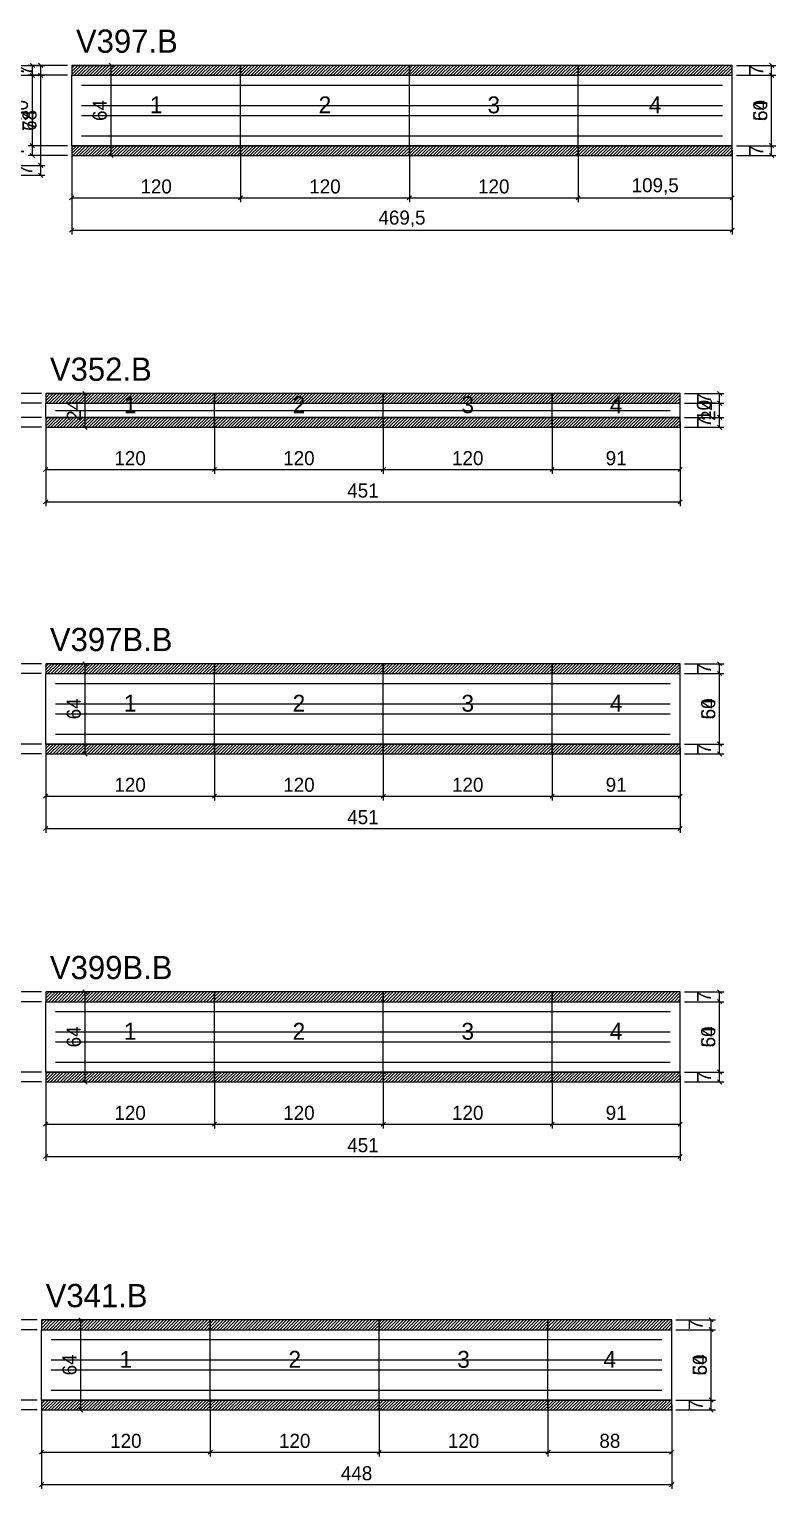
# Model space of a CAD drawing. Extents: x -9000 to 3070, y -16391 to 1250.
# Drawn here: x 697 to 1228, y -10959 to -9922 of the extents above; entities that cross this region are included whole.
import ezdxf
from ezdxf.enums import TextEntityAlignment as Align

# ---------------------------------------------------------------- set-up
doc = ezdxf.new("R2010")
doc.units = 0
for name, color, linetype in [('5', 5, 'Continuous'), ('COTA', 241, 'Continuous'), ('NOMENCLATURA', 7, 'Continuous'), ('Painéis', 200, 'Continuous'), ('SARR_2.2x5', 40, 'Continuous'), ('SARR_2.2x7', 40, 'Continuous'), ('SCO-___-LAJ', 224, 'Continuous')]:
    doc.layers.add(name, color=color, linetype=linetype)
doc.dimstyles.new('PAINEL', dxfattribs={"dimtxt": 10, "dimasz": 3, "dimexe": 3, "dimexo": 3, "dimgap": 3, "dimtad": 1, "dimblk": 'OBLIQUE', "dimblk1": 'OBLIQUE', "dimcen": 2.5, "dimclrd": 4, "dimclre": 4, "dimclrt": 240, "dimazin": 3, "dimtfac": 1, "dimtmove": 0, "dimatfit": 3})

# ---------------------------------------------------------------- blocks, each defined once
blk = doc.blocks.new('_OBLIQUE')
at = {"color": 0, "linetype": 'BYBLOCK'}
blk.add_line((-0.5, -0.5), (0.5, 0.5), dxfattribs=at)

msp = doc.modelspace()

# ---------------------------------------------------------------- hatches: boundary and pattern name
at = {"layer": 'COTA'}
h = msp.add_hatch(dxfattribs=at)
h.set_pattern_fill('ANSI31', scale=0.5)
h.paths.add_polyline_path([(727.5, -9955), (847.5, -9955), (847.5, -9948), (727.5, -9948)])
h = msp.add_hatch(dxfattribs=at)
h.set_pattern_fill('ANSI31', scale=0.5)
h.paths.add_polyline_path([(847.5, -9955), (967.5, -9955), (967.5, -9948), (847.5, -9948)])
h = msp.add_hatch(dxfattribs=at)
h.set_pattern_fill('ANSI31', scale=0.5)
h.paths.add_polyline_path([(967.5, -9955), (1087.5, -9955), (1087.5, -9948), (967.5, -9948)])
h = msp.add_hatch(dxfattribs=at)
h.set_pattern_fill('ANSI31', scale=0.5)
h.paths.add_polyline_path([(1087.5, -9955), (1197, -9955), (1197, -9948), (1087.5, -9948)])
h = msp.add_hatch(dxfattribs=at)
h.set_pattern_fill('ANSI31', scale=0.5)
h.paths.add_polyline_path([(727.5, -10012), (847.5, -10012), (847.5, -10005), (727.5, -10005)])
h = msp.add_hatch(dxfattribs=at)
h.set_pattern_fill('ANSI31', scale=0.5)
h.paths.add_polyline_path([(847.5, -10012), (967.5, -10012), (967.5, -10005), (847.5, -10005)])
h = msp.add_hatch(dxfattribs=at)
h.set_pattern_fill('ANSI31', scale=0.5)
h.paths.add_polyline_path([(967.5, -10012), (1087.5, -10012), (1087.5, -10005), (967.5, -10005)])
h = msp.add_hatch(dxfattribs=at)
h.set_pattern_fill('ANSI31', scale=0.5)
h.paths.add_polyline_path([(1087.5, -10012), (1197, -10012), (1197, -10005), (1087.5, -10005)])
h = msp.add_hatch(dxfattribs=at)
h.set_pattern_fill('ANSI31', scale=0.5)
h.paths.add_polyline_path([(709, -10188), (829, -10188), (829, -10181), (709, -10181)])
h = msp.add_hatch(dxfattribs=at)
h.set_pattern_fill('ANSI31', scale=0.5)
h.paths.add_polyline_path([(829, -10188), (949, -10188), (949, -10181), (829, -10181)])
h = msp.add_hatch(dxfattribs=at)
h.set_pattern_fill('ANSI31', scale=0.5)
h.paths.add_polyline_path([(949, -10188), (1069, -10188), (1069, -10181), (949, -10181)])
h = msp.add_hatch(dxfattribs=at)
h.set_pattern_fill('ANSI31', scale=0.5)
h.paths.add_polyline_path([(1069, -10188), (1160, -10188), (1160, -10181), (1069, -10181)])
h = msp.add_hatch(dxfattribs=at)
h.set_pattern_fill('ANSI31', scale=0.5)
h.paths.add_polyline_path([(709, -10205), (829, -10205), (829, -10198), (709, -10198)])
h = msp.add_hatch(dxfattribs=at)
h.set_pattern_fill('ANSI31', scale=0.5)
h.paths.add_polyline_path([(829, -10205), (949, -10205), (949, -10198), (829, -10198)])
h = msp.add_hatch(dxfattribs=at)
h.set_pattern_fill('ANSI31', scale=0.5)
h.paths.add_polyline_path([(949, -10205), (1069, -10205), (1069, -10198), (949, -10198)])
h = msp.add_hatch(dxfattribs=at)
h.set_pattern_fill('ANSI31', scale=0.5)
h.paths.add_polyline_path([(1069, -10205), (1160, -10205), (1160, -10198), (1069, -10198)])
h = msp.add_hatch(dxfattribs=at)
h.set_pattern_fill('ANSI31', scale=0.5)
h.paths.add_polyline_path([(709, -10380), (829, -10380), (829, -10373), (709, -10373)])
h = msp.add_hatch(dxfattribs=at)
h.set_pattern_fill('ANSI31', scale=0.5)
h.paths.add_polyline_path([(829, -10380), (949, -10380), (949, -10373), (829, -10373)])
h = msp.add_hatch(dxfattribs=at)
h.set_pattern_fill('ANSI31', scale=0.5)
h.paths.add_polyline_path([(949, -10380), (1069, -10380), (1069, -10373), (949, -10373)])
h = msp.add_hatch(dxfattribs=at)
h.set_pattern_fill('ANSI31', scale=0.5)
h.paths.add_polyline_path([(1069, -10380), (1160, -10380), (1160, -10373), (1069, -10373)])
h = msp.add_hatch(dxfattribs=at)
h.set_pattern_fill('ANSI31', scale=0.5)
h.paths.add_polyline_path([(709, -10437), (829, -10437), (829, -10430), (709, -10430)])
h = msp.add_hatch(dxfattribs=at)
h.set_pattern_fill('ANSI31', scale=0.5)
h.paths.add_polyline_path([(829, -10437), (949, -10437), (949, -10430), (829, -10430)])
h = msp.add_hatch(dxfattribs=at)
h.set_pattern_fill('ANSI31', scale=0.5)
h.paths.add_polyline_path([(949, -10437), (1069, -10437), (1069, -10430), (949, -10430)])
h = msp.add_hatch(dxfattribs=at)
h.set_pattern_fill('ANSI31', scale=0.5)
h.paths.add_polyline_path([(1069, -10437), (1160, -10437), (1160, -10430), (1069, -10430)])
h = msp.add_hatch(dxfattribs=at)
h.set_pattern_fill('ANSI31', scale=0.5)
h.paths.add_polyline_path([(709, -10613), (829, -10613), (829, -10606), (709, -10606)])
h = msp.add_hatch(dxfattribs=at)
h.set_pattern_fill('ANSI31', scale=0.5)
h.paths.add_polyline_path([(829, -10613), (949, -10613), (949, -10606), (829, -10606)])
h = msp.add_hatch(dxfattribs=at)
h.set_pattern_fill('ANSI31', scale=0.5)
h.paths.add_polyline_path([(949, -10613), (1069, -10613), (1069, -10606), (949, -10606)])
h = msp.add_hatch(dxfattribs=at)
h.set_pattern_fill('ANSI31', scale=0.5)
h.paths.add_polyline_path([(1069, -10613), (1160, -10613), (1160, -10606), (1069, -10606)])
h = msp.add_hatch(dxfattribs=at)
h.set_pattern_fill('ANSI31', scale=0.5)
h.paths.add_polyline_path([(709, -10670), (829, -10670), (829, -10663), (709, -10663)])
h = msp.add_hatch(dxfattribs=at)
h.set_pattern_fill('ANSI31', scale=0.5)
h.paths.add_polyline_path([(829, -10670), (949, -10670), (949, -10663), (829, -10663)])
h = msp.add_hatch(dxfattribs=at)
h.set_pattern_fill('ANSI31', scale=0.5)
h.paths.add_polyline_path([(949, -10670), (1069, -10670), (1069, -10663), (949, -10663)])
h = msp.add_hatch(dxfattribs=at)
h.set_pattern_fill('ANSI31', scale=0.5)
h.paths.add_polyline_path([(1069, -10670), (1160, -10670), (1160, -10663), (1069, -10663)])
h = msp.add_hatch(dxfattribs=at)
h.set_pattern_fill('ANSI31', scale=0.5)
h.paths.add_polyline_path([(706, -10846), (826, -10846), (826, -10839), (706, -10839)])
h = msp.add_hatch(dxfattribs=at)
h.set_pattern_fill('ANSI31', scale=0.5)
h.paths.add_polyline_path([(826, -10846), (946, -10846), (946, -10839), (826, -10839)])
h = msp.add_hatch(dxfattribs=at)
h.set_pattern_fill('ANSI31', scale=0.5)
h.paths.add_polyline_path([(946, -10846), (1066, -10846), (1066, -10839), (946, -10839)])
h = msp.add_hatch(dxfattribs=at)
h.set_pattern_fill('ANSI31', scale=0.5)
h.paths.add_polyline_path([(1066, -10846), (1154, -10846), (1154, -10839), (1066, -10839)])
h = msp.add_hatch(dxfattribs=at)
h.set_pattern_fill('ANSI31', scale=0.5)
h.paths.add_polyline_path([(706, -10903), (826, -10903), (826, -10896), (706, -10896)])
h = msp.add_hatch(dxfattribs=at)
h.set_pattern_fill('ANSI31', scale=0.5)
h.paths.add_polyline_path([(826, -10903), (946, -10903), (946, -10896), (826, -10896)])
h = msp.add_hatch(dxfattribs=at)
h.set_pattern_fill('ANSI31', scale=0.5)
h.paths.add_polyline_path([(946, -10903), (1066, -10903), (1066, -10896), (946, -10896)])
h = msp.add_hatch(dxfattribs=at)
h.set_pattern_fill('ANSI31', scale=0.5)
h.paths.add_polyline_path([(1066, -10903), (1154, -10903), (1154, -10896), (1066, -10896)])

# ---------------------------------------------------------------- linework, layer by layer
at = {"layer": 'Painéis'}
for p, q in [((727.5, -9955), (847.5, -9955)), ((727.5, -10005), (727.5, -9955)), ((847.5, -10005), (847.5, -9955)), ((847.5, -10005), (847.5, -9955)), ((847.5, -9955), (967.5, -9955)), ((847.5, -10005), (847.5, -9955)), ((967.5, -10005), (967.5, -9955)), ((967.5, -10005), (967.5, -9955)), ((967.5, -9955), (1087.5, -9955)), ((967.5, -10005), (967.5, -9955)), ((1087.5, -10005), (1087.5, -9955)), ((1087.5, -10005), (1087.5, -9955)), ((1087.5, -9955), (1197, -9955)), ((1087.5, -10005), (1087.5, -9955)), ((1197, -10005), (1197, -9955)), ((727.5, -10005), (847.5, -10005)), ((847.5, -10005), (967.5, -10005)), ((967.5, -10005), (1087.5, -10005)), ((1087.5, -10005), (1197, -10005)), ((709, -10188), (829, -10188)), ((709, -10198), (709, -10188)), ((829, -10198), (829, -10188)), ((829, -10198), (829, -10188)), ((829, -10188), (949, -10188)), ((829, -10198), (829, -10188)), ((949, -10198), (949, -10188)), ((949, -10198), (949, -10188)), ((949, -10188), (1069, -10188)), ((949, -10198), (949, -10188)), ((1069, -10198), (1069, -10188)), ((1069, -10198), (1069, -10188)), ((1069, -10188), (1160, -10188)), ((1069, -10198), (1069, -10188)), ((1160, -10198), (1160, -10188)), ((709, -10198), (829, -10198)), ((829, -10198), (949, -10198)), ((949, -10198), (1069, -10198)), ((1069, -10198), (1160, -10198)), ((709, -10380), (829, -10380)), ((709, -10430), (709, -10380)), ((829, -10430), (829, -10380)), ((829, -10430), (829, -10380)), ((829, -10380), (949, -10380)), ((829, -10430), (829, -10380)), ((949, -10430), (949, -10380)), ((949, -10430), (949, -10380)), ((949, -10380), (1069, -10380)), ((949, -10430), (949, -10380)), ((1069, -10430), (1069, -10380)), ((1069, -10430), (1069, -10380)), ((1069, -10380), (1160, -10380)), ((1069, -10430), (1069, -10380)), ((1160, -10430), (1160, -10380)), ((709, -10430), (829, -10430)), ((829, -10430), (949, -10430)), ((949, -10430), (1069, -10430)), ((1069, -10430), (1160, -10430)), ((709, -10613), (829, -10613)), ((709, -10663), (709, -10613)), ((829, -10663), (829, -10613)), ((829, -10663), (829, -10613)), ((829, -10613), (949, -10613)), ((829, -10663), (829, -10613)), ((949, -10663), (949, -10613)), ((949, -10663), (949, -10613)), ((949, -10613), (1069, -10613)), ((949, -10663), (949, -10613)), ((1069, -10663), (1069, -10613)), ((1069, -10663), (1069, -10613)), ((1069, -10613), (1160, -10613)), ((1069, -10663), (1069, -10613)), ((1160, -10663), (1160, -10613)), ((709, -10663), (829, -10663)), ((829, -10663), (949, -10663)), ((949, -10663), (1069, -10663)), ((1069, -10663), (1160, -10663)), ((706, -10846), (826, -10846)), ((706, -10896), (706, -10846)), ((826, -10896), (826, -10846)), ((826, -10896), (826, -10846)), ((826, -10846), (946, -10846)), ((826, -10896), (826, -10846)), ((946, -10896), (946, -10846)), ((946, -10896), (946, -10846)), ((946, -10846), (1066, -10846)), ((946, -10896), (946, -10846)), ((1066, -10896), (1066, -10846)), ((1066, -10896), (1066, -10846)), ((1066, -10846), (1154, -10846)), ((1066, -10896), (1066, -10846)), ((1154, -10896), (1154, -10846)), ((706, -10896), (826, -10896)), ((826, -10896), (946, -10896)), ((946, -10896), (1066, -10896)), ((1066, -10896), (1154, -10896))]:
    msp.add_line(p, q, dxfattribs=at)
at = {"layer": 'SARR_2.2x5'}
for points in [[(716, -10193), (829, -10193)], [(716, -10193), (829, -10193)], [(829, -10193), (949, -10193)], [(829, -10193), (949, -10193)], [(949, -10193), (1069, -10193)], [(949, -10193), (1069, -10193)], [(1069, -10193), (1153, -10193)], [(1069, -10193), (1153, -10193)]]:
    msp.add_lwpolyline(points, dxfattribs=at)
at = {"layer": 'SARR_2.2x7'}
for points in [[(734.5, -9962), (847.5, -9962)], [(734.5, -9962), (847.5, -9962)], [(847.5, -9962), (967.5, -9962)], [(847.5, -9962), (967.5, -9962)], [(967.5, -9962), (1087.5, -9962)], [(967.5, -9962), (1087.5, -9962)], [(1087.5, -9962), (1190, -9962)], [(1087.5, -9962), (1190, -9962)], [(734.5, -9976.5), (847.5, -9976.5)], [(734.5, -9976.5), (847.5, -9976.5)], [(734.5, -9983.5), (847.5, -9983.5)], [(734.5, -9983.5), (847.5, -9983.5)], [(847.5, -9976.5), (967.5, -9976.5)], [(847.5, -9976.5), (967.5, -9976.5)], [(847.5, -9983.5), (967.5, -9983.5)], [(847.5, -9983.5), (967.5, -9983.5)], [(967.5, -9976.5), (1087.5, -9976.5)], [(967.5, -9976.5), (1087.5, -9976.5)], [(967.5, -9983.5), (1087.5, -9983.5)], [(967.5, -9983.5), (1087.5, -9983.5)], [(1087.5, -9976.5), (1190, -9976.5)], [(1087.5, -9976.5), (1190, -9976.5)], [(1087.5, -9983.5), (1190, -9983.5)], [(1087.5, -9983.5), (1190, -9983.5)], [(734.5, -9998), (847.5, -9998)], [(734.5, -9998), (847.5, -9998)], [(847.5, -9998), (967.5, -9998)], [(847.5, -9998), (967.5, -9998)], [(967.5, -9998), (1087.5, -9998)], [(967.5, -9998), (1087.5, -9998)], [(1087.5, -9998), (1190, -9998)], [(1087.5, -9998), (1190, -9998)], [(716, -10387), (829, -10387)], [(716, -10387), (829, -10387)], [(829, -10387), (949, -10387)], [(829, -10387), (949, -10387)], [(949, -10387), (1069, -10387)], [(949, -10387), (1069, -10387)], [(1069, -10387), (1153, -10387)], [(1069, -10387), (1153, -10387)], [(716, -10401.5), (829, -10401.5)], [(716, -10401.5), (829, -10401.5)], [(716, -10408.5), (829, -10408.5)], [(716, -10408.5), (829, -10408.5)], [(829, -10401.5), (949, -10401.5)], [(829, -10401.5), (949, -10401.5)], [(829, -10408.5), (949, -10408.5)], [(829, -10408.5), (949, -10408.5)], [(949, -10401.5), (1069, -10401.5)], [(949, -10401.5), (1069, -10401.5)], [(949, -10408.5), (1069, -10408.5)], [(949, -10408.5), (1069, -10408.5)], [(1069, -10401.5), (1153, -10401.5)], [(1069, -10401.5), (1153, -10401.5)], [(1069, -10408.5), (1153, -10408.5)], [(1069, -10408.5), (1153, -10408.5)], [(716, -10423), (829, -10423)], [(716, -10423), (829, -10423)], [(829, -10423), (949, -10423)], [(829, -10423), (949, -10423)], [(949, -10423), (1069, -10423)], [(949, -10423), (1069, -10423)], [(1069, -10423), (1153, -10423)], [(1069, -10423), (1153, -10423)], [(716, -10620), (829, -10620)], [(716, -10620), (829, -10620)], [(829, -10620), (949, -10620)], [(829, -10620), (949, -10620)], [(949, -10620), (1069, -10620)], [(949, -10620), (1069, -10620)], [(1069, -10620), (1153, -10620)], [(1069, -10620), (1153, -10620)], [(716, -10634.5), (829, -10634.5)], [(716, -10634.5), (829, -10634.5)], [(829, -10634.5), (949, -10634.5)], [(829, -10634.5), (949, -10634.5)], [(949, -10634.5), (1069, -10634.5)], [(949, -10634.5), (1069, -10634.5)], [(1069, -10634.5), (1153, -10634.5)], [(1069, -10634.5), (1153, -10634.5)], [(716, -10641.5), (829, -10641.5)], [(716, -10641.5), (829, -10641.5)], [(829, -10641.5), (949, -10641.5)], [(829, -10641.5), (949, -10641.5)], [(949, -10641.5), (1069, -10641.5)], [(949, -10641.5), (1069, -10641.5)], [(1069, -10641.5), (1153, -10641.5)], [(1069, -10641.5), (1153, -10641.5)], [(716, -10656), (829, -10656)], [(716, -10656), (829, -10656)], [(829, -10656), (949, -10656)], [(829, -10656), (949, -10656)], [(949, -10656), (1069, -10656)], [(949, -10656), (1069, -10656)], [(1069, -10656), (1153, -10656)], [(1069, -10656), (1153, -10656)], [(713, -10853), (826, -10853)], [(713, -10853), (826, -10853)], [(826, -10853), (946, -10853)], [(826, -10853), (946, -10853)], [(946, -10853), (1066, -10853)], [(946, -10853), (1066, -10853)], [(1066, -10853), (1147, -10853)], [(1066, -10853), (1147, -10853)], [(713, -10867.5), (826, -10867.5)], [(713, -10867.5), (826, -10867.5)], [(713, -10874.5), (826, -10874.5)], [(713, -10874.5), (826, -10874.5)], [(826, -10867.5), (946, -10867.5)], [(826, -10867.5), (946, -10867.5)], [(826, -10874.5), (946, -10874.5)], [(826, -10874.5), (946, -10874.5)], [(946, -10867.5), (1066, -10867.5)], [(946, -10867.5), (1066, -10867.5)], [(946, -10874.5), (1066, -10874.5)], [(946, -10874.5), (1066, -10874.5)], [(1066, -10867.5), (1147, -10867.5)], [(1066, -10867.5), (1147, -10867.5)], [(1066, -10874.5), (1147, -10874.5)], [(1066, -10874.5), (1147, -10874.5)], [(713, -10889), (826, -10889)], [(713, -10889), (826, -10889)], [(826, -10889), (946, -10889)], [(826, -10889), (946, -10889)], [(946, -10889), (1066, -10889)], [(946, -10889), (1066, -10889)], [(1066, -10889), (1147, -10889)], [(1066, -10889), (1147, -10889)]]:
    msp.add_lwpolyline(points, dxfattribs=at)
at = {"layer": 'SCO-___-LAJ'}
for points in [[(727.5, -9955), (847.5, -9955), (847.5, -9948), (727.5, -9948)], [(847.5, -9955), (967.5, -9955), (967.5, -9948), (847.5, -9948)], [(967.5, -9955), (1087.5, -9955), (1087.5, -9948), (967.5, -9948)], [(1087.5, -9955), (1197, -9955), (1197, -9948), (1087.5, -9948)], [(727.5, -10012), (847.5, -10012), (847.5, -10005), (727.5, -10005)], [(847.5, -10012), (967.5, -10012), (967.5, -10005), (847.5, -10005)], [(967.5, -10012), (1087.5, -10012), (1087.5, -10005), (967.5, -10005)], [(1087.5, -10012), (1197, -10012), (1197, -10005), (1087.5, -10005)], [(709, -10188), (829, -10188), (829, -10181), (709, -10181)], [(829, -10188), (949, -10188), (949, -10181), (829, -10181)], [(949, -10188), (1069, -10188), (1069, -10181), (949, -10181)], [(1069, -10188), (1160, -10188), (1160, -10181), (1069, -10181)], [(709, -10205), (829, -10205), (829, -10198), (709, -10198)], [(829, -10205), (949, -10205), (949, -10198), (829, -10198)], [(949, -10205), (1069, -10205), (1069, -10198), (949, -10198)], [(1069, -10205), (1160, -10205), (1160, -10198), (1069, -10198)], [(709, -10380), (829, -10380), (829, -10373), (709, -10373)], [(829, -10380), (949, -10380), (949, -10373), (829, -10373)], [(949, -10380), (1069, -10380), (1069, -10373), (949, -10373)], [(1069, -10380), (1160, -10380), (1160, -10373), (1069, -10373)], [(709, -10437), (829, -10437), (829, -10430), (709, -10430)], [(829, -10437), (949, -10437), (949, -10430), (829, -10430)], [(949, -10437), (1069, -10437), (1069, -10430), (949, -10430)], [(1069, -10437), (1160, -10437), (1160, -10430), (1069, -10430)], [(709, -10613), (829, -10613), (829, -10606), (709, -10606)], [(829, -10613), (949, -10613), (949, -10606), (829, -10606)], [(949, -10613), (1069, -10613), (1069, -10606), (949, -10606)], [(1069, -10613), (1160, -10613), (1160, -10606), (1069, -10606)], [(709, -10670), (829, -10670), (829, -10663), (709, -10663)], [(829, -10670), (949, -10670), (949, -10663), (829, -10663)], [(949, -10670), (1069, -10670), (1069, -10663), (949, -10663)], [(1069, -10670), (1160, -10670), (1160, -10663), (1069, -10663)], [(706, -10846), (826, -10846), (826, -10839), (706, -10839)], [(826, -10846), (946, -10846), (946, -10839), (826, -10839)], [(946, -10846), (1066, -10846), (1066, -10839), (946, -10839)], [(1066, -10846), (1154, -10846), (1154, -10839), (1066, -10839)], [(706, -10903), (826, -10903), (826, -10896), (706, -10896)], [(826, -10903), (946, -10903), (946, -10896), (826, -10896)], [(946, -10903), (1066, -10903), (1066, -10896), (946, -10896)], [(1066, -10903), (1154, -10903), (1154, -10896), (1066, -10896)]]:
    msp.add_lwpolyline(points, close=True, dxfattribs=at)

# ---------------------------------------------------------------- texts
at = {"layer": '5'}
for s, p in [('1', (787.5, -9976)), ('2', (907.5, -9976)), ('3', (1027.5, -9976)), ('4', (1142.25, -9976)), ('1', (769, -10189)), ('2', (889, -10189)), ('3', (1009, -10189)), ('4', (1114.5, -10189)), ('1', (769, -10401)), ('2', (889, -10401)), ('3', (1009, -10401)), ('4', (1114.5, -10401)), ('1', (769, -10634)), ('2', (889, -10634)), ('3', (1009, -10634)), ('4', (1114.5, -10634)), ('1', (766, -10867)), ('2', (886, -10867)), ('3', (1006, -10867)), ('4', (1110, -10867))]:
    msp.add_text(s, height=12, dxfattribs=at).set_placement(p, align=Align.MIDDLE_CENTER)
at = {"layer": 'NOMENCLATURA'}
for s, p in [('V397.B', (730.5, -9939)), ('V352.B', (712, -10172)), ('V397B.B', (712, -10364)), ('V399B.B', (712, -10597)), ('V341.B', (709, -10830))]:
    msp.add_text(s, height=16.5, dxfattribs=at).set_placement(p)

# ---------------------------------------------------------------- dimensions: what is measured, and where the dimension line sits
at = {"layer": 'COTA'}
for base, p1, p2 in [((705.5, -10026), (677.5, -10026), (677.5, -9948)), ((705.5, -9955), (677.5, -9955), (677.5, -9948)), ((699.5, -9955), (727.5, -9955), (727.5, -9948)), ((755.5, -10012), (727.5, -10012), (727.5, -9948)), ((1225, -10012), (1197, -10012), (1197, -9948)), ((1225, -9955), (1197, -9955), (1197, -9948)), ((705.5, -10019), (677.5, -10019), (677.5, -9955)), ((699.5, -10005), (727.5, -10005), (727.5, -9955)), ((1225, -10005), (1197, -10005), (1197, -9955)), ((699.5, -10012), (727.5, -10012), (727.5, -10005)), ((1225, -10012), (1197, -10012), (1197, -10005)), ((705.5, -10026), (677.5, -10026), (677.5, -10019)), ((681, -10188), (709, -10188), (709, -10181)), ((737, -10205), (709, -10205), (709, -10181)), ((1188, -10205), (1160, -10205), (1160, -10181)), ((1188, -10188), (1160, -10188), (1160, -10181)), ((681, -10198), (709, -10198), (709, -10188)), ((1188, -10198), (1160, -10198), (1160, -10188)), ((681, -10205), (709, -10205), (709, -10198)), ((1188, -10205), (1160, -10205), (1160, -10198)), ((681, -10380), (709, -10380), (709, -10373)), ((737, -10437), (709, -10437), (709, -10373)), ((1188, -10437), (1160, -10437), (1160, -10373)), ((1188, -10380), (1160, -10380), (1160, -10373)), ((681, -10430), (709, -10430), (709, -10380)), ((1188, -10430), (1160, -10430), (1160, -10380)), ((681, -10437), (709, -10437), (709, -10430)), ((1188, -10437), (1160, -10437), (1160, -10430)), ((681, -10613), (709, -10613), (709, -10606)), ((737, -10670), (709, -10670), (709, -10606)), ((1188, -10670), (1160, -10670), (1160, -10606)), ((1188, -10613), (1160, -10613), (1160, -10606)), ((681, -10663), (709, -10663), (709, -10613)), ((1188, -10663), (1160, -10663), (1160, -10613)), ((681, -10670), (709, -10670), (709, -10663)), ((1188, -10670), (1160, -10670), (1160, -10663)), ((678, -10846), (706, -10846), (706, -10839)), ((734, -10903), (706, -10903), (706, -10839)), ((1182, -10903), (1154, -10903), (1154, -10839)), ((1182, -10846), (1154, -10846), (1154, -10839)), ((678, -10896), (706, -10896), (706, -10846)), ((1182, -10896), (1154, -10896), (1154, -10846)), ((678, -10903), (706, -10903), (706, -10896)), ((1182, -10903), (1154, -10903), (1154, -10896))]:
    msp.add_linear_dim(base=base, p1=p1, p2=p2, angle=90, dimstyle='PAINEL', dxfattribs=at).render()
for base, p1, p2 in [((727.5, -10042), (727.5, -10005), (847.5, -10005)), ((727.5, -10065), (727.5, -10005), (1197, -10005)), ((847.5, -10042), (847.5, -10005), (967.5, -10005)), ((967.5, -10042), (967.5, -10005), (1087.5, -10005)), ((1087.5, -10042), (1087.5, -10005), (1197, -10005)), ((709, -10235), (709, -10198), (829, -10198)), ((709, -10258), (709, -10198), (1160, -10198)), ((829, -10235), (829, -10198), (949, -10198)), ((949, -10235), (949, -10198), (1069, -10198)), ((1069, -10235), (1069, -10198), (1160, -10198)), ((709, -10467), (709, -10430), (829, -10430)), ((709, -10490), (709, -10430), (1160, -10430)), ((829, -10467), (829, -10430), (949, -10430)), ((949, -10467), (949, -10430), (1069, -10430)), ((1069, -10467), (1069, -10430), (1160, -10430)), ((709, -10700), (709, -10663), (829, -10663)), ((709, -10723), (709, -10663), (1160, -10663)), ((829, -10700), (829, -10663), (949, -10663)), ((949, -10700), (949, -10663), (1069, -10663)), ((1069, -10700), (1069, -10663), (1160, -10663)), ((706, -10933), (706, -10896), (826, -10896)), ((706, -10956), (706, -10896), (1154, -10896)), ((826, -10933), (826, -10896), (946, -10896)), ((946, -10933), (946, -10896), (1066, -10896)), ((1066, -10933), (1066, -10896), (1154, -10896))]:
    msp.add_linear_dim(base=base, p1=p1, p2=p2, dimstyle='PAINEL', dxfattribs=at).render()

doc.saveas('drawing.dxf')
